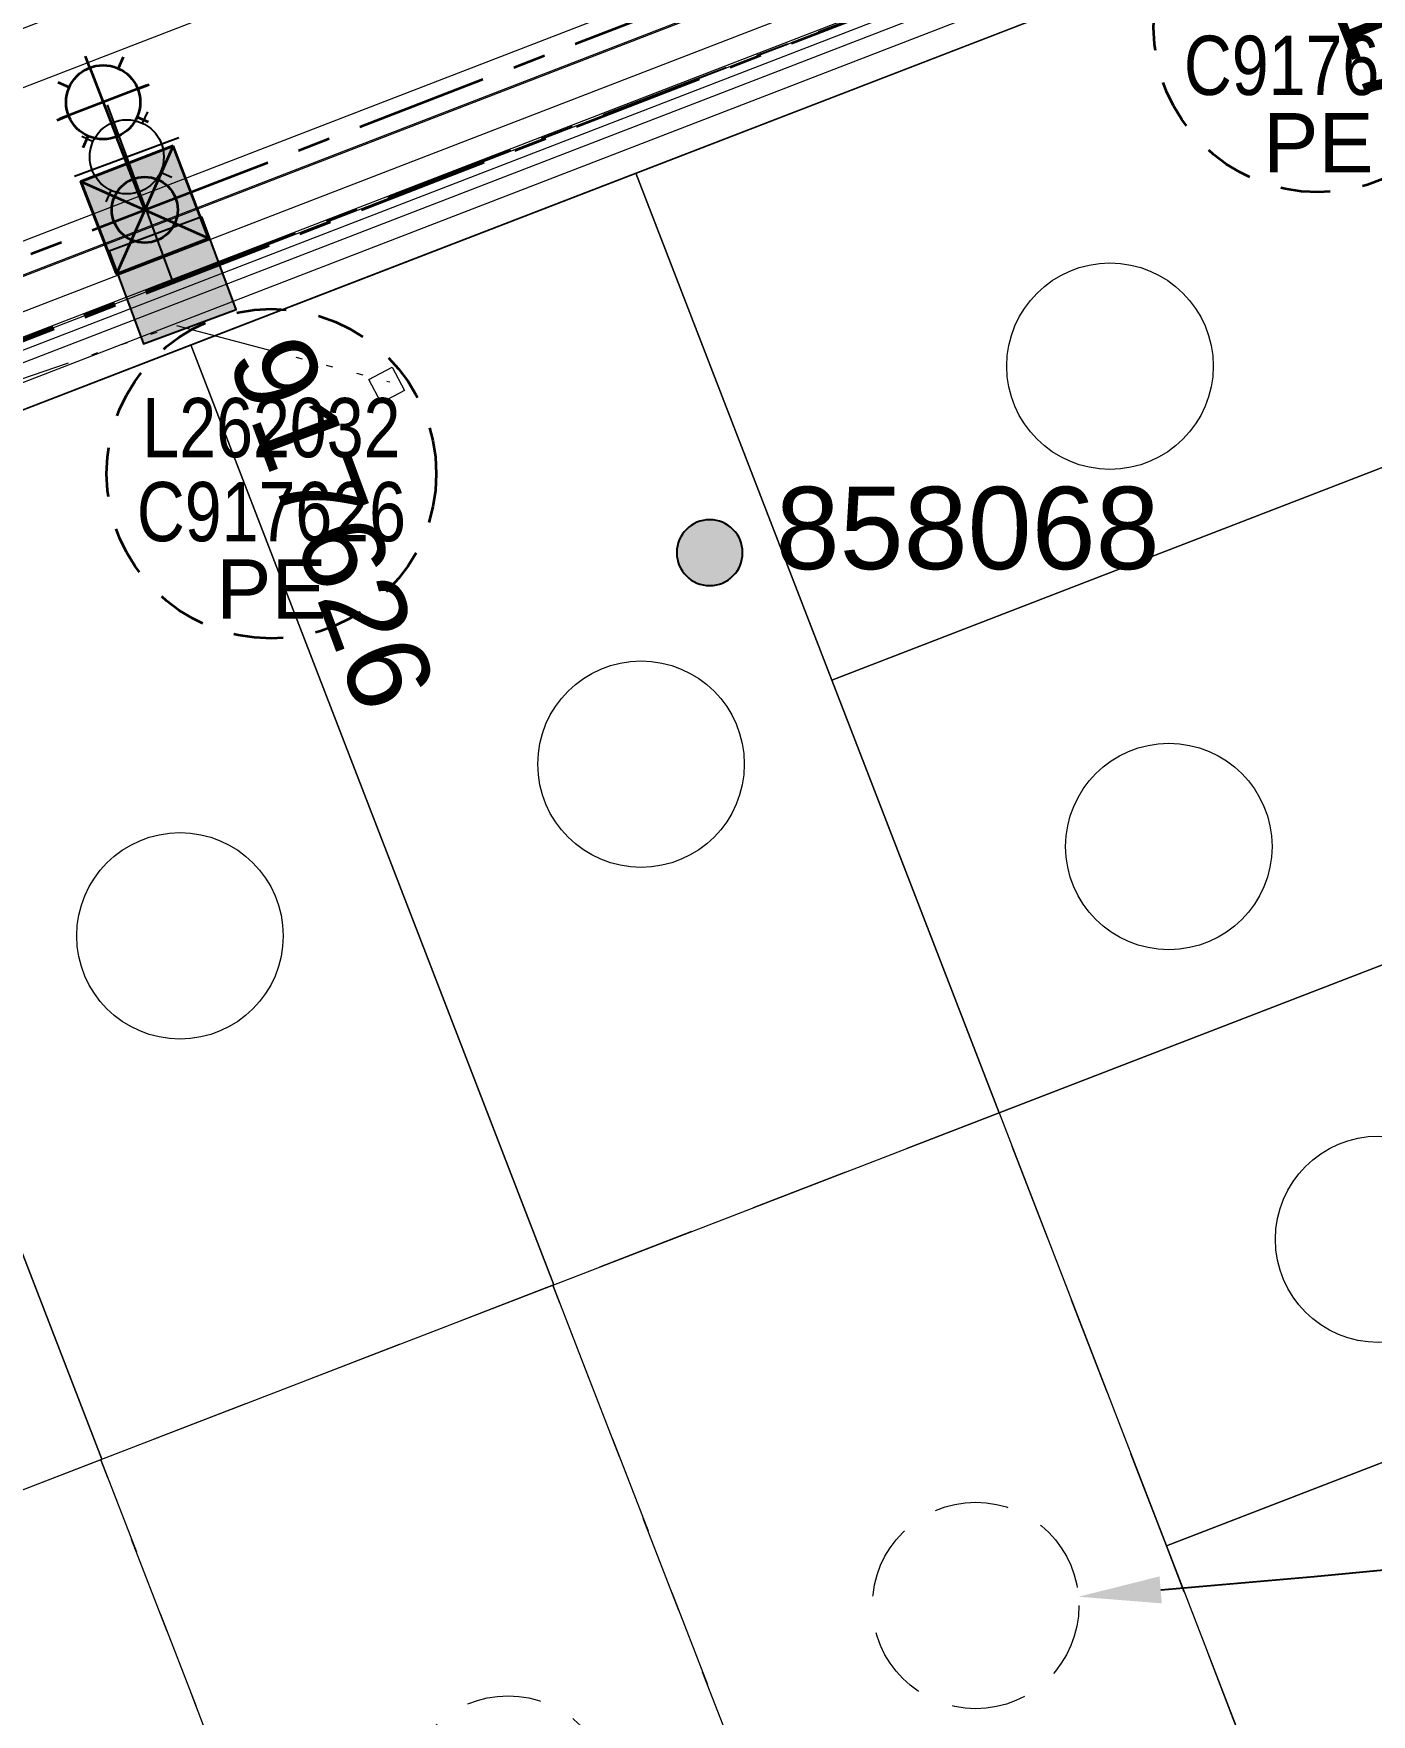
# Model space of a CAD drawing. Header units: metres. Extents: x 0 to 311505, y 0 to 6270811.
# Drawn here: x 310902.9 to 310943.5, y 6270348.9 to 6270400 of the extents above; entities that cross this region are included whole.
import ezdxf
from ezdxf import colors
from ezdxf.entities.mleader import LeaderData, LeaderLine
from ezdxf.enums import TextEntityAlignment as Align
from ezdxf.math import Vec2, Vec3

# ---------------------------------------------------------------- set-up
doc = ezdxf.new("R2010")
doc.units = ezdxf.units.M
for name, pattern in [('Cable Exist UG', [7, 4, -1, 1, -1]), ('Dash', [5, 3, -2]), ('HIDDEN', [0.375, 0.25, -0.125]), ('PHANTOMX2', [6.6, 3, -0.75, 0.2, -0.75, 0.2, -0.75, 0.2, -0.75])]:
    doc.linetypes.add(name, pattern=pattern)
doc.layers.get('0').update_dxf_attribs({"color": 6})
for name, color, linetype, lineweight in [('_User Miscellaneous1', 30, 'Continuous', 13), ('_User_LV_Exist', 5, 'Continuous', 35), ('Cadastre Developer_SP_EXT', 98, 'Continuous', 15), ('Cadastre Land Parcels_SP_EXT', 118, 'Continuous', 15), ('Cadastre Roads_SP_EXT', 218, 'Continuous', 15), ('Mains_LV_SL_EXT', 135, 'Continuous', 25), ('Services_SP_EXT', 42, 'PHANTOMX2', 20)]:
    doc.layers.add(name, color=color, linetype=linetype, lineweight=lineweight)
doc.layers.add('_User Miscellaneous10', color=252, linetype='Continuous', lineweight=13, plot=False, transparency=0.9)
doc.layers.add('_User Miscellaneous8', color=181, linetype='Continuous', lineweight=13, transparency=0.5)
doc.layers.add('Cadastre Roads_SP_NEW', color=214, linetype='Continuous', lineweight=15, transparency=0.65)
for name, color, linetype in [('Equip_SP_SL_EXT', 7, 'Continuous'), ('Notes', 7, 'Continuous'), ('SupportsOH_SP_TR_HV_LV_SL_EXT', 7, 'Continuous'), ('SupportsUG_SP_LV_SL_EXT', 7, 'Continuous')]:
    doc.layers.add(name, color=color, linetype=linetype)
doc.styles.add('COLUMN_LABEL', font='arial.ttf', dxfattribs={"height": 2})
doc.styles.add('POLE_LABEL', font='arial.ttf', dxfattribs={"height": 2})
doc.styles.add('SL_LABEL', font='arial.ttf', dxfattribs={"height": 2})
doc.styles.get("Standard").update_dxf_attribs({"font": 'arial.ttf'})

# ---------------------------------------------------------------- blocks, each defined once
blk = doc.blocks.new('COLUMN_EXT')
blk.add_hatch(color=256).paths.add_polyline_path([(1.5, -1.5), (1.5, 1.5), (-1.5, 1.5), (-1.5, -1.5)])
blk.add_lwpolyline([(1.5, 1.5), (-1.5, 1.5), (-1.5, -1.5), (1.5, -1.5)], close=True)
at = {"flags": 9}
for tag, p in [('NOTES', (-1.813, 2)), ('STREETNAME', (-1.813, 1.6)), ('SUBURB', (-1.813, 1.8)), ('LOCATION', (-1.813, 1.4)), ('LEGEND', (-1.813, 1.2)), ('USAGE', (-1.813, 1)), ('COLUMN_TYPE', (-1.813, 0.4)), ('OWNED_BY', (-1.813, 0.6)), ('STATE', (-1.813, 0.8))]:
    blk.add_attdef(tag, text='', height=0.2, rotation=180, dxfattribs=at).set_placement(p, align=Align.MIDDLE_LEFT)
at = {"flags": 1}
blk.add_attdef('Z', (-1.813, 2.351), '', height=0.2, rotation=180, dxfattribs=at)
at = {"flags": 9}
for tag, style, p in [('STRUCTURE_PLANT_NUMBER', 'POLE_LABEL', (-1.813, -0.031)), ('STREET_CODE', 'COLUMN_LABEL', (-1.813, 0.2))]:
    blk.add_attdef(tag, text='', height=0.2, rotation=180, dxfattribs=dict(at, style=style)).set_placement(p, align=Align.MIDDLE_LEFT)
at = {"style": 'COLUMN_LABEL', "width": 0.9, "flags": 8}
blk.add_attdef('ASSET_NUM', text='', height=2, rotation=270, dxfattribs=at).set_placement((2, -4), align=Align.MIDDLE_LEFT)
blk = doc.blocks.new('*U352')
at = {"width": 0.9}
blk.add_attdef('LNUMBER', text='', height=1, rotation=110.3252, dxfattribs=at).set_placement((-1.494, 6.912), align=Align.MIDDLE_LEFT)
at = {"flags": 9}
for tag, p in [('LRATECODE', (-7.4, 0)), ('LOUTREACHVOCAB', (-7.2, 0)), ('LOUTREACH', (-7, 0)), ('LANTNUMBER', (-6.6, 0)), ('LNEW', (-6.4, 0)), ('LMASTVOCAB', (-6.2, 0)), ('LMAST', (-6, 0)), ('LLAMPVOCAB', (-5.8, 0)), ('LLAMP', (-5.6, 0)), ('LEXIST', (-5.4, 0)), ('LCHARGE3PERCENT', (-5.2, 0)), ('LCHARGE3', (-5, 0)), ('LCHARGE2PERCENT', (-4.8, 0)), ('LCHARGE2', (-4.6, 0)), ('LCHARGE1PERCENT', (-4.4, 0)), ('LCHARGE1', (-4.2, 0)), ('LCATEGORY', (-4, 0)), ('LBRACKETVOCAB', (-3.8, 0)), ('LBRACKET', (-3.6, 0)), ('LKINGHEIGHT', (-3.4, 0)), ('CREPLACE', (-3.2, 0)), ('CREMOVE', (-3, 0)), ('CNUMBER', (-2.8, 0)), ('CNEW', (-2.6, 0)), ('CEXIST', (-2.4, 0)), ('USAGE', (-2.2, 0)), ('STATE', (-2, 0)), ('OWNED_BY', (-1.8, 0)), ('ORIENTATION', (-1.6, 0)), ('OPERATING_VOLTAGE', (-1.4, 0)), ('NO_PHASES', (-1.2, 0)), ('LANTERN_TYPE', (-1, 0)), ('LANTERN_PURPOSE', (-0.8, 0)), ('CONTROL_TYPE', (-0.6, 0)), ('CONSTRUCTED_VOLTAGE', (-0.4, 0))]:
    blk.add_attdef(tag, text='', height=0.001, rotation=270, dxfattribs=at).set_placement(p, align=Align.MIDDLE_LEFT)
at = {"style": 'SL_LABEL', "flags": 9}
blk.add_attdef('STREET_CODE', text='', height=0.001, rotation=270, dxfattribs=at).set_placement((0.001, 0), align=Align.MIDDLE_LEFT)
at = {"flags": 1}
blk.add_attdef('Z', (0, 0), '', height=0.001, rotation=270, dxfattribs=at)
at = {"flags": 9}
for tag, p in [('LREMOVE', (0, -7.6)), ('LREPLACE', (0, -7.8)), ('LTYPE', (0, -8)), ('LTYPEVOCAB', (0, -8.2)), ('LEGEND', (0, -8.4)), ('SUBURB', (0, -8.6)), ('STREETNAME', (0, -8.8)), ('LOCATION', (0, -9)), ('NOTES', (0, -9.2)), ('MAINTAINED_BY', (0, -9.863))]:
    blk.add_attdef(tag, text='', height=0.001, dxfattribs=at).set_placement(p, align=Align.MIDDLE_LEFT)
blk.add_attdef('OPERATED_BY', (0, -9.607), '', height=0.001, dxfattribs=at)
at = {"transparency": 33554687}
blk.add_wipeout([(-1.976, 5.333), (-0.763, 5.114), (0.193, 4.337), (-0.026, 3.125), (-0.803, 2.169), (-2.016, 2.388), (-2.972, 3.165), (-2.752, 4.377)], dxfattribs=at)
for p, q in [((-1.389, 3.751), (-1.976, 5.333)), ((-0.763, 5.114), (-0.92, 4.773)), ((-2.752, 4.377), (-2.412, 4.221)), ((-1.389, 3.751), (0.193, 4.337)), ((-2.972, 3.165), (-1.389, 3.751)), ((0, 0), (-1.389, 3.751)), ((-0.026, 3.125), (-0.367, 3.281)), ((-2.016, 2.388), (-1.859, 2.729))]:
    blk.add_line(p, q)
blk.add_circle((-1.389, 3.751), 1.125)
blk = doc.blocks.new('CCP_EXT')
at = {"flags": 9}
for tag, p in [('OWNED_BY', (0, -1)), ('USAGE', (0, -1.2)), ('LEGEND', (0, -1.4)), ('LIFE_SUPPORT', (0, -1.6)), ('STATE', (0, -1.8)), ('NOTES', (0, -2))]:
    blk.add_attdef(tag, text='', height=0.2, dxfattribs=at).set_placement(p, align=Align.MIDDLE_LEFT)
at = {"transparency": 33554687}
blk.add_wipeout([(0, 0.566), (0.566, 0), (0, -0.566), (-0.566, 0)], dxfattribs=at)
blk.add_lwpolyline([(-0.566, 0), (0, 0.566), (0.566, 0), (0, -0.566), (-0.566, 0)])
at = {"flags": 1}
blk.add_attdef('Z', (0, 0), '', height=0.2, dxfattribs=at)
at = {"flags": 9}
for tag, p in [('CCP_TYPE', (0, 0)), ('OPERATING_VOLTAGE', (0, -0.6)), ('CONSTRUCTED_VOLTAGE', (0, -0.2)), ('NO_PHASES', (0, -0.4)), ('ORIENTATION', (0, -0.8))]:
    blk.add_attdef(tag, text='', height=0.2, dxfattribs=at).set_placement(p, align=Align.MIDDLE_LEFT)
blk = doc.blocks.new('POLE_EXT')
blk.add_hatch(color=256).paths.add_polyline_path([(-1, 0, 1), (1, 0, 1)])
blk.add_lwpolyline([(-1, 0, 1), (1, 0, 1)], format="xyb", close=True)
at = {"flags": 8}
blk.add_attdef('pNumber', text='', height=2, dxfattribs=at).set_placement((2.5, 2.5), align=Align.MIDDLE_CENTER)
at = {"style": 'POLE_LABEL', "flags": 9}
for tag, p in [('STRUCTURE_PLANT_NUMBER', (1.355, 0.028)), ('STREET_CODE', (1.355, -0.2))]:
    blk.add_attdef(tag, text='', height=0.2, dxfattribs=at).set_placement(p, align=Align.MIDDLE_LEFT)
at = {"flags": 9}
for tag, p in [('OWNED_BY', (1.355, -0.4)), ('PARENT', (1.355, -0.6)), ('SPECIAL_USE', (1.355, -0.8)), ('STATE', (1.355, -1)), ('cLV', (1.355, -1.4)), ('hDepth', (1.355, -1.6)), ('USAGE', (1.355, -1.2)), ('cHV', (1.355, -2)), ('hDia', (1.355, -1.8)), ('LBRACKET', (1.355, -2.2)), ('LExisting', (1.355, -2.4)), ('LANTNUMBER', (1.355, -2.6)), ('LOther', (1.355, -2.8)), ('LRemove', (1.355, -3)), ('cLinedev', (1.355, -3.4)), ('LEGEND', (1.355, -3.2)), ('LOCATION', (1.355, -3.6)), ('pExisting', (1.355, -3.8)), ('PFNUMBER', (1.355, -4)), ('pFooting', (1.355, -4.4)), ('pNew', (1.355, -4.6)), ('NEWPFNUMBER', (1.355, -4.2)), ('pRelocate', (1.355, -5)), ('pRemove', (1.355, -5.2)), ('pReplace', (1.355, -5.4)), ('pStay', (1.355, -5.6)), ('cspan', (1.355, -6)), ('STREETNAME', (1.355, -6.2)), ('pType', (1.355, -5.8)), ('SUBURB', (1.355, -6.4)), ('NOTES', (1.355, -6.6)), ('OPERATED_BY', (1.355, -7.014)), ('MAINTAINED_BY', (1.355, -6.814))]:
    blk.add_attdef(tag, text='', height=0.2, dxfattribs=at).set_placement(p, align=Align.MIDDLE_LEFT)
at = {"flags": 1}
blk.add_attdef('Z', (1.355, -7.328), '', height=0.2, dxfattribs=at)
blk = doc.blocks.new('*U404')
at = {"linetype": 'Continuous'}
h = blk.add_hatch(color=256, dxfattribs=at)
h.dxf.hatch_style = 1
h.paths.add_polyline_path([(-5.5, 1.5), (-5.5, -1.5), (-2.5, -1.5), (-2.5, 1.5)])
h = blk.add_hatch(color=256)
h.dxf.hatch_style = 1
h.paths.add_polyline_path([(-5.5, 1.5), (-2.5, -1.5), (-5.5, -1.5)])
for p, q in [((-8.561, 1.061), (-8.295, 0.795)), ((-7.5, 1.125), (-7.5, 1.5)), ((-6.439, 1.061), (-6.705, 0.795)), ((-5.5, 1.5), (-2.5, -1.5)), ((-5.5, -1.5), (-2.5, 1.5)), ((-8.625, 0), (-9, 0)), ((-4, 0), (-6.375, 0)), ((-8.561, -1.061), (-8.295, -0.795)), ((-6.439, -1.061), (-6.705, -0.795)), ((-7.5, -1.5), (-7.5, -1.125))]:
    blk.add_line(p, q)
blk.add_line((-8.625, 0), (-6.375, 0), dxfattribs=at)
at = {"linetype": 'Continuous', "flags": 128}
blk.add_lwpolyline([(-7.5, 1.406), (-7.5, -1.406)], dxfattribs=at)
blk.add_lwpolyline([(-5.5, 1.5), (-5.5, -1.5), (-2.5, -1.5), (-2.5, 1.5)], close=True)
at = {"flags": 128}
blk.add_lwpolyline([(-5.5, 1.5), (-2.5, -1.5), (-5.5, -1.5), (-5.5, 1.5)], dxfattribs=at)
for centre, radius in [((-7.5, 0), 1.125), ((-4, 0), 1)]:
    blk.add_circle(centre, radius)
blk = doc.blocks.new('*U285')
at = {"linetype": 'Dash', "ltscale": 0.5}
blk.add_circle((0, 0), 5, dxfattribs=at)
at = {"insert": (0, -2.6), "char_height": 1.8, "attachment_point": 2}
blk.add_mtext('PE', dxfattribs=at)
at = {"width": 0.8}
blk.add_attdef('SNUMBER', text='', height=1.8, dxfattribs=at).set_placement((0, 0.5), align=Align.CENTER)
at = {"flags": 1}
blk.add_attdef('Z', (0, 0), '', height=0.2, dxfattribs=at)
at = {"width": 0.8}
blk.add_attdef('CNUMBER', text='', height=1.8, dxfattribs=at).set_placement((0, -0.25), align=Align.TOP_CENTER)

msp = doc.modelspace()

# ---------------------------------------------------------------- linework, layer by layer
at = {"layer": '_User Miscellaneous8', "color": 43, "transparency": 33554687}
for centre in [(310935.52, 6270389.865), (310921.292, 6270377.786), (310937.305, 6270375.286), (310907.301, 6270372.575), (310943.671, 6270363.365)]:
    msp.add_circle(centre, 3.132, dxfattribs=at)
at = {"layer": '_User Miscellaneous8', "color": 1, "linetype": 'HIDDEN', "ltscale": 9, "transparency": 33554687}
for centre in [(310931.446, 6270352.252), (310917.258, 6270346.378)]:
    msp.add_circle(centre, 3.132, dxfattribs=at)
at = {"layer": 'Cadastre Developer_SP_EXT', "linetype": 'Dash'}
for points in [[(310937.233, 6270354.058), (310932.155, 6270367.204), (310918.618, 6270361.974), (310929.652, 6270333.442), (310943.179, 6270338.666), (310937.233, 6270354.058)], [(310918.618, 6270361.974), (310904.907, 6270356.678), (310904.897, 6270356.675), (310915.931, 6270328.141), (310929.652, 6270333.442), (310918.618, 6270361.974)], [(310904.897, 6270356.675), (310891.175, 6270351.374), (310902.209, 6270322.841), (310915.931, 6270328.141), (310904.897, 6270356.675)]]:
    msp.add_lwpolyline(points, close=True, dxfattribs=at)
at = {"layer": 'Cadastre Land Parcels_SP_EXT', "linetype": 'Continuous'}
for points in [[(310952.628, 6270390.209), (310948.128, 6270401.866), (310942.952, 6270404.152), (310921.136, 6270395.725), (310927.08, 6270380.34), (310952.628, 6270390.209)], [(310932.155, 6270367.204), (310927.08, 6270380.34), (310921.136, 6270395.725), (310907.628, 6270390.508), (310918.647, 6270361.986), (310932.155, 6270367.204)], [(310918.647, 6270361.986), (310907.628, 6270390.508), (310893.916, 6270385.211), (310904.934, 6270356.69), (310918.647, 6270361.986)], [(310957.7, 6270377.07), (310952.628, 6270390.209), (310927.08, 6270380.34), (310932.155, 6270367.204), (310957.7, 6270377.07)], [(310904.934, 6270356.69), (310893.916, 6270385.211), (310880.203, 6270379.914), (310891.221, 6270351.392), (310904.934, 6270356.69)], [(310962.772, 6270363.929), (310957.7, 6270377.07), (310932.155, 6270367.204), (310937.231, 6270354.066), (310962.772, 6270363.929)], [(310964.99, 6270347.107), (310967.272, 6270352.272), (310962.772, 6270363.929), (310937.231, 6270354.066), (310943.176, 6270338.68), (310964.99, 6270347.107)]]:
    msp.add_lwpolyline(points, close=True, dxfattribs=at)

# ---------------------------------------------------------------- block references
at = {"layer": '_User_LV_Exist', "linetype": 'ByBlock', "lineweight": -2}
msp.add_blockref('*U285', (310941.845, 6270400.145), dxfattribs=at).add_auto_attribs({'SNUMBER': 'L262033', 'CNUMBER': 'C917627'})
at = {"layer": 'SupportsOH_SP_TR_HV_LV_SL_EXT'}
ref = msp.add_blockref('POLE_EXT', (310923.374, 6270384.204), dxfattribs=at)
ref.add_attrib('ASSET_NUM', '858068', dxfattribs={"layer": '0', "height": 2.5, "style": 'POLE_LABEL'}).set_placement((310925.374, 6270384.954), align=Align.MIDDLE_LEFT)
at = {"layer": 'SupportsUG_SP_LV_SL_EXT'}
ref = msp.add_blockref('COLUMN_EXT', (310942.012, 6270405.915), dxfattribs=dict(at, rotation=201.5953107274075))
ref.add_attrib('ASSET_NUM', '917627', dxfattribs={"layer": '0', "height": 2.5, "rotation": 291.5953, "style": 'COLUMN_LABEL'}).set_placement((310942.667, 6270403.072), align=Align.MIDDLE_LEFT)
ref = msp.add_blockref('COLUMN_EXT', (310907.076, 6270392.466), dxfattribs=dict(at, rotation=20.32313682966292))
ref.add_attrib('ASSET_NUM', '917626', dxfattribs={"layer": '0', "height": 2.5, "rotation": 290.3231, "style": 'COLUMN_LABEL'}).set_placement((310909.9, 6270390.573), align=Align.MIDDLE_LEFT)

# ---------------------------------------------------------------- leaders
at = {"layer": '_User Miscellaneous10', "color": 4, "ltscale": 0.7, "transparency": 33554674}
ml = msp.add_multileader_mtext('Standard', dxfattribs=at)
ml.set_content('Future', color=4)
ml.set_leader_properties()
ml.build(insert=Vec2(0, 0))
ml.multileader.update_dxf_attribs({"leader_type": 2, "has_text_frame": 1, "text_left_attachment_type": 2, "text_right_attachment_type": 2, "dogleg_length": 0.01, "arrow_head_size": 2.5})
ctx = ml.context
ctx.base_point, ctx.char_height, ctx.arrow_head_size, ctx.landing_gap_size, ctx.plane_origin = Vec3(311011.541, 6270358.928), 2, 2.5, 1, Vec3(310933.83, 6270350.22)
ctx.left_attachment, ctx.right_attachment = 2, 2
notes = []
notes.append((ctx, [(0, (1, 1, 0), (311011.531, 6270358.928), (1, 0), 0.01, [(0, [(310934.567, 6270352.518)], 0, [])])]))
ctx.mtext.insert, ctx.mtext.flow_direction = Vec3(311012.541, 6270359.944), 5
for ctx, leaders in notes:
    for number, flags, end, landing, length, lines in leaders:
        leader = LeaderData()
        leader.index, (leader.has_last_leader_line, leader.has_dogleg_vector, leader.attachment_direction) = number, flags
        leader.last_leader_point, leader.dogleg_vector, leader.dogleg_length = Vec3(end), Vec3(landing), length
        for number, points, colour, breaks in lines:
            line = LeaderLine()
            line.index, line.vertices, line.color, line.breaks = number, Vec3.list(points), colors.encode_raw_color(colour), breaks
            leader.lines.append(line)
        ctx.leaders.append(leader)

# ---------------------------------------------------------------- next in the draw order: block references
at = {"layer": 'Equip_SP_SL_EXT'}
msp.add_blockref('*U352', (310907.076, 6270392.466), dxfattribs=at)
at = {"layer": 'Services_SP_EXT', "rotation": 162.9794741873792}
msp.add_blockref('CCP_EXT', (310913.569, 6270389.291), dxfattribs=at)

# ---------------------------------------------------------------- next in the draw order: linework, layer by layer
at = {"layer": '_User Miscellaneous1'}
for p, q in [((310879.061, 6270381.681), (310943.004, 6270406.381)), ((310879.32, 6270381.009), (310942.986, 6270405.602))]:
    msp.add_line(p, q, dxfattribs=at)
at = {"layer": '_User Miscellaneous10', "flags": 128}
for points in [[(310728.647, 6270277.35), (310714.575, 6270313.772), (310718.464, 6270322.564), (310770.621, 6270342.713), (310779.41, 6270338.817), (310792.023, 6270306.173), (310803.952, 6270308.634), (310790.617, 6270343.145), (310794.505, 6270351.938), (310943.073, 6270409.325), (310951.875, 6270405.44), (310972.445, 6270352.15), (310968.564, 6270343.361), (310944.9, 6270334.218), (310843.661, 6270295.102), (310819.991, 6270285.972), (310811.203, 6270289.867), (310806.716, 6270301.482), (310806.226, 6270302.75)], [(310729.58, 6270277.71), (310715.657, 6270313.747), (310719.211, 6270321.781), (310770.595, 6270341.63), (310778.626, 6270338.07), (310791.395, 6270305.022), (310805.31, 6270307.893), (310791.699, 6270343.12), (310795.252, 6270351.154), (310943.048, 6270408.244), (310951.092, 6270404.692), (310971.363, 6270352.175), (310967.816, 6270344.144), (310944.539, 6270335.151), (310843.301, 6270296.035), (310820.018, 6270287.054), (310811.986, 6270290.614), (310807.649, 6270301.842), (310807.158, 6270303.111)], [(310730.513, 6270278.07), (310716.739, 6270313.721), (310719.958, 6270320.997), (310770.568, 6270340.548), (310777.842, 6270337.324), (310790.768, 6270303.872), (310806.669, 6270307.153), (310792.781, 6270343.094), (310795.999, 6270350.371), (310943.022, 6270407.162), (310950.308, 6270403.945), (310970.281, 6270352.201), (310967.069, 6270344.928), (310944.179, 6270336.084), (310842.94, 6270296.967), (310820.044, 6270288.136), (310812.77, 6270291.36), (310808.581, 6270302.202), (310808.091, 6270303.471)], [(310731.242, 6270278.352), (310717.585, 6270313.701), (310720.542, 6270320.385), (310770.548, 6270339.702), (310777.23, 6270336.74), (310790.277, 6270302.972), (310807.731, 6270306.573), (310793.627, 6270343.074), (310796.583, 6270349.758), (310943.003, 6270406.316), (310949.695, 6270403.361), (310969.435, 6270352.221), (310966.485, 6270345.54), (310943.897, 6270336.813), (310842.659, 6270297.697), (310820.065, 6270288.982), (310813.383, 6270291.944), (310809.311, 6270302.484), (310809.192, 6270302.791)], [(310732.378, 6270278.791), (310718.903, 6270313.669), (310721.452, 6270319.43), (310770.516, 6270338.384), (310776.275, 6270335.831), (310789.513, 6270301.571), (310809.385, 6270305.671), (310794.945, 6270343.042), (310797.493, 6270348.804), (310942.971, 6270404.998), (310948.741, 6270402.451), (310968.118, 6270352.252), (310965.575, 6270346.494), (310943.458, 6270337.949), (310842.22, 6270298.833), (310820.097, 6270290.3), (310814.337, 6270292.853), (310810.447, 6270302.923), (310809.957, 6270304.192)], [(310733.108, 6270279.073), (310719.749, 6270313.649), (310722.036, 6270318.818), (310770.495, 6270337.538), (310775.662, 6270335.247), (310789.022, 6270300.671), (310810.448, 6270305.092), (310795.791, 6270343.022), (310798.077, 6270348.191), (310942.952, 6270404.152), (310948.128, 6270401.866), (310967.272, 6270352.272), (310964.99, 6270347.107), (310943.176, 6270338.679), (310841.938, 6270299.562), (310820.118, 6270291.146), (310814.95, 6270293.437), (310811.176, 6270303.205), (310810.679, 6270304.493)]]:
    msp.add_lwpolyline(points, dxfattribs=at)
at = {"layer": '_User Miscellaneous10', "color": 4, "flags": 128}
msp.add_lwpolyline([(310731.522, 6270278.46), (310717.91, 6270313.693), (310720.766, 6270320.15), (310770.54, 6270339.377), (310776.994, 6270336.516), (310790.089, 6270302.627), (310808.138, 6270306.351), (310793.952, 6270343.066), (310796.807, 6270349.523), (310942.995, 6270405.991), (310949.46, 6270403.137), (310969.111, 6270352.229), (310966.261, 6270345.775), (310943.789, 6270337.093), (310842.55, 6270297.977), (310820.073, 6270289.307), (310813.618, 6270292.168), (310809.591, 6270302.592), (310809.381, 6270303.136)], dxfattribs=at)
at = {"layer": '_User_LV_Exist', "color": 4, "linetype": 'Cable Exist UG', "flags": 128}
for points in [[(310906.232, 6270394.609), (310941.61, 6270408.271)], [(310892.871, 6270388.376), (310892.51, 6270389.309), (310906.232, 6270394.609)]]:
    msp.add_lwpolyline(points, dxfattribs=at)
at = {"layer": '_User_LV_Exist', "linetype": 'Cable Exist UG', "flags": 128}
msp.add_lwpolyline([(310893.204, 6270387.068), (310895.554, 6270387.922), (310895.554, 6270387.922), (310895.554, 6270387.922), (310944.333, 6270406.823), (310944.333, 6270406.823), (310945.591, 6270405.182), (310945.591, 6270405.182), (310949.633, 6270403.392), (310954.361, 6270391.218), (310959.512, 6270377.817)], dxfattribs=at)
at = {"layer": 'Cadastre Roads_SP_EXT', "linetype": 'Continuous'}
msp.add_lwpolyline([(310946.687, 6270405.598), (310942.799, 6270415.673), (310794.569, 6270358.417), (310798.077, 6270348.191), (310819.892, 6270356.619), (310831.541, 6270361.118), (310843.191, 6270365.618), (310854.84, 6270370.117), (310866.49, 6270374.615), (310880.203, 6270379.914), (310893.916, 6270385.211), (310907.628, 6270390.508), (310921.136, 6270395.725), (310942.951, 6270404.152), (310948.128, 6270401.866), (310946.687, 6270405.598)], close=True, dxfattribs=at)
at = {"layer": 'Mains_LV_SL_EXT', "color": 4, "linetype": 'Cable Exist UG'}
for points in [[(310907.076, 6270392.466), (310942.012, 6270405.915)], [(310893.204, 6270387.068), (310907.076, 6270392.466)]]:
    msp.add_lwpolyline(points, dxfattribs=at)
at = {"layer": 'Services_SP_EXT'}
msp.add_lwpolyline([(310893.221, 6270387.458), (310894.839, 6270386.839), (310907.195, 6270391.098), (310913.664, 6270389.386)], dxfattribs=at)

# ---------------------------------------------------------------- next in the draw order: block references
at = {"layer": '_User_LV_Exist', "rotation": 291.1208724139378}
msp.add_blockref('*U404', (310907.673, 6270390.878), dxfattribs=at)
at = {"layer": '_User_LV_Exist', "linetype": 'ByBlock', "lineweight": -2}
msp.add_blockref('*U285', (310910.076, 6270386.6), dxfattribs=at).add_auto_attribs({'SNUMBER': 'L262032', 'CNUMBER': 'C917626'})

# ---------------------------------------------------------------- next in the draw order: leaders
at = {"layer": 'Notes'}
ml = msp.add_multileader_mtext('Standard', dxfattribs=at)
ml.set_content('Constructed under  \\PURS15861', color=256)
ml.set_leader_properties()
ml.build(insert=Vec2(0, 0))
ml.multileader.update_dxf_attribs({"leader_type": 2, "has_text_frame": 1, "text_left_attachment_type": 2, "text_right_attachment_type": 2, "dogleg_length": 0.01})
ctx = ml.context
ctx.base_point, ctx.char_height, ctx.plane_origin, ctx.plane_x_axis, ctx.plane_y_axis = Vec3(310975.192, 6270395.779), 1.8, Vec3(312213.891, 6270750.769), Vec3(0.932874, 0.360203), Vec3(-0.360203, 0.932874)
ctx.left_attachment, ctx.right_attachment, ctx.text_align_type = 2, 2, 1
notes = []
notes.append((ctx, [(0, (0, 0, 0), (0, 0), (1, 0), 1, [])]))
ctx.mtext.insert, ctx.mtext.text_direction, ctx.mtext.rotation, ctx.mtext.width, ctx.mtext.alignment, ctx.mtext.flow_direction = Vec3(310985.783, 6270402.491), Vec3(0.932874, 0.360203), 0.368486, 20.92345, 2, 5
ctx.mtext.has_bg_fill, ctx.mtext.bg_color, ctx.mtext.bg_scale_factor, ctx.mtext.bg_transparency, ctx.mtext.use_window_bg_color = 1, -1073741824, 2, 0, 1
for ctx, leaders in notes:
    for number, flags, end, landing, length, lines in leaders:
        leader = LeaderData()
        leader.index, (leader.has_last_leader_line, leader.has_dogleg_vector, leader.attachment_direction) = number, flags
        leader.last_leader_point, leader.dogleg_vector, leader.dogleg_length = Vec3(end), Vec3(landing), length
        for number, points, colour, breaks in lines:
            line = LeaderLine()
            line.index, line.vertices, line.color, line.breaks = number, Vec3.list(points), colors.encode_raw_color(colour), breaks
            leader.lines.append(line)
        ctx.leaders.append(leader)

# ---------------------------------------------------------------- next in the draw order: linework, layer by layer
at = {"layer": 'Cadastre Roads_SP_NEW', "flags": 128}
msp.add_lwpolyline([(310795.279, 6270361.183, 1.000001), (310796.721, 6270357.452), (310938.059, 6270412.049, 0.999999), (310936.617, 6270415.78)], format="xyb", close=True, dxfattribs=at)
msp.add_lwpolyline([(310808.525, 6270300.529), (310792.471, 6270342.089, -0.414217), (310796.765, 6270351.787), (310941.834, 6270407.826, -0.414218), (310951.532, 6270403.532), (310972.427, 6270349.442, -0.414198), (310968.134, 6270339.744), (310966.213, 6270339.002)], format="xyb", dxfattribs=at)

doc.saveas('drawing.dxf')
